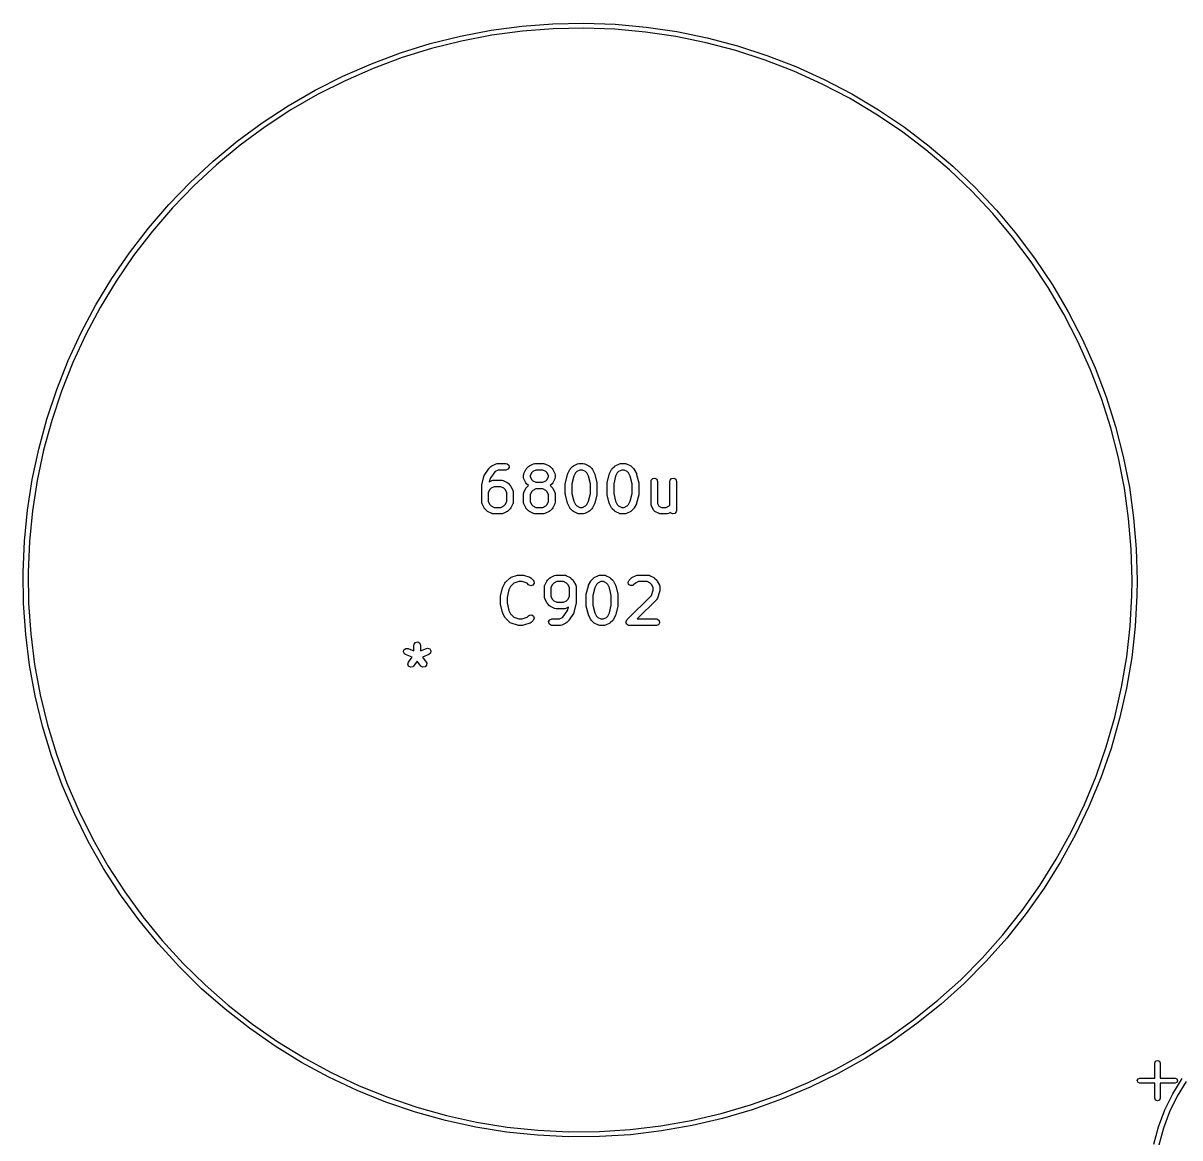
# Model space of a CAD drawing. Extents: x 77.3 to 150, y -138.2 to -51.5.
# Drawn here: x 91.1 to 117.44, y -101.6 to -76.22 of the extents above; entities that cross this region are included whole.
import ezdxf

# ---------------------------------------------------------------- set-up
doc = ezdxf.new("R2010")
doc.units = 0
doc.layers.add('BLACK', color=7, linetype='CONTINUOUS')

msp = doc.modelspace()

# ---------------------------------------------------------------- linework, layer by layer
at = {"layer": 'BLACK', "linetype": 'CONTINUOUS'}
for p, q in [((101.061, -76.5121), (101.756, -76.3794)), ((101.756, -76.3794), (102.459, -76.2857)), ((102.459, -76.2857), (103.165, -76.2313)), ((103.17, -76.3463), (102.471, -76.4001)), ((103.165, -76.2313), (103.873, -76.2165)), ((103.872, -76.3316), (103.17, -76.3463)), ((104.574, -76.3561), (103.872, -76.3316)), ((103.873, -76.2165), (104.581, -76.2412)), ((105.273, -76.4197), (104.574, -76.3561)), ((104.581, -76.2412), (105.286, -76.3054)), ((105.286, -76.3054), (105.987, -76.4089)), ((100.373, -76.6834), (101.061, -76.5121)), ((101.085, -76.6245), (100.404, -76.7943)), ((101.775, -76.4929), (101.085, -76.6245)), ((102.471, -76.4001), (101.775, -76.4929)), ((105.967, -76.5222), (105.273, -76.4197)), ((106.654, -76.6633), (105.967, -76.5222)), ((105.987, -76.4089), (106.681, -76.5513)), ((106.681, -76.5513), (107.366, -76.7323)), ((99.033, -77.1398), (99.6968, -76.8929)), ((99.6968, -76.8929), (100.373, -76.6834)), ((100.404, -76.7943), (99.7339, -77.0018)), ((107.333, -76.8426), (106.654, -76.6633)), ((108.001, -77.0595), (107.333, -76.8426)), ((107.366, -76.7323), (108.039, -76.9511)), ((98.3839, -77.4234), (99.033, -77.1398)), ((99.7339, -77.0018), (99.0761, -77.2465)), ((108.655, -77.3133), (108.001, -77.0595)), ((108.039, -76.9511), (108.7, -77.2073)), ((97.7517, -77.7427), (98.3839, -77.4234)), ((99.0761, -77.2465), (98.4329, -77.5275)), ((109.294, -77.6033), (108.655, -77.3133)), ((108.7, -77.2073), (109.345, -77.4999)), ((98.4329, -77.5275), (97.8064, -77.8439)), ((109.916, -77.9285), (109.294, -77.6033)), ((109.345, -77.4999), (109.972, -77.828)), ((97.1383, -78.0969), (97.7517, -77.7427)), ((97.8064, -77.8439), (97.1986, -78.1949)), ((110.519, -78.2879), (109.916, -77.9285)), ((109.972, -77.828), (110.581, -78.1907)), ((96.5456, -78.4847), (97.1383, -78.0969)), ((97.1986, -78.1949), (96.6112, -78.5792)), ((110.581, -78.1907), (111.168, -78.5868)), ((95.9755, -78.905), (96.5456, -78.4847)), ((111.101, -78.6803), (110.519, -78.2879)), ((96.6112, -78.5792), (96.0463, -78.9957)), ((111.66, -79.1047), (111.101, -78.6803)), ((111.168, -78.5868), (111.732, -79.015)), ((95.4297, -79.3565), (95.9755, -78.905)), ((96.0463, -78.9957), (95.5055, -79.4431)), ((111.732, -79.015), (112.272, -79.4741)), ((112.195, -79.5596), (111.66, -79.1047)), ((94.91, -79.8378), (95.4297, -79.3565)), ((95.5055, -79.4431), (94.9905, -79.92)), ((112.272, -79.4741), (112.784, -79.9626)), ((112.703, -80.0436), (112.195, -79.5596)), ((94.418, -80.3473), (94.91, -79.8378)), ((94.9905, -79.92), (94.5029, -80.4249)), ((113.183, -80.5553), (112.703, -80.0436)), ((112.784, -79.9626), (113.269, -80.4789)), ((93.9552, -80.8835), (94.418, -80.3473)), ((94.5029, -80.4249), (94.0443, -80.9562)), ((113.634, -81.093), (113.183, -80.5553)), ((113.269, -80.4789), (113.725, -81.0215)), ((93.523, -81.4446), (93.9552, -80.8835)), ((94.0443, -80.9562), (93.6161, -81.5123)), ((114.055, -81.655), (113.634, -81.093)), ((113.725, -81.0215), (114.149, -81.5886)), ((93.1228, -82.0291), (93.523, -81.4446)), ((93.6161, -81.5123), (93.2195, -82.0914)), ((114.149, -81.5886), (114.541, -82.1786)), ((114.443, -82.2396), (114.055, -81.655)), ((92.7559, -82.6349), (93.1228, -82.0291)), ((93.2195, -82.0914), (92.8559, -82.6918)), ((114.541, -82.1786), (114.899, -82.7895)), ((114.798, -82.845), (114.443, -82.2396)), ((92.4234, -83.2603), (92.7559, -82.6349)), ((92.8559, -82.6918), (92.5264, -83.3115)), ((115.119, -83.4692), (114.798, -82.845)), ((114.899, -82.7895), (115.223, -83.4195)), ((92.1263, -83.9033), (92.4234, -83.2603)), ((92.5264, -83.3115), (92.232, -83.9486)), ((115.405, -84.1104), (115.119, -83.4692)), ((115.223, -83.4195), (115.511, -84.0666)), ((91.8655, -84.5619), (92.1263, -83.9033)), ((92.232, -83.9486), (91.9736, -84.6012)), ((115.654, -84.7666), (115.405, -84.1104)), ((115.511, -84.0666), (115.763, -84.7287)), ((91.642, -85.234), (91.8655, -84.5619)), ((91.9736, -84.6012), (91.7521, -85.2672)), ((115.866, -85.4356), (115.654, -84.7666)), ((115.763, -84.7287), (115.977, -85.4039)), ((91.4562, -85.9175), (91.642, -85.234)), ((91.7521, -85.2672), (91.5681, -85.9446)), ((116.041, -86.1154), (115.866, -85.4356)), ((115.977, -85.4039), (116.153, -86.0899)), ((91.309, -86.6103), (91.4562, -85.9175)), ((91.5681, -85.9446), (91.4221, -86.6311)), ((116.177, -86.8039), (116.041, -86.1154)), ((116.153, -86.0899), (116.291, -86.7847)), ((101.603, -86.5169), (101.698, -86.374)), ((101.698, -86.374), (101.706, -86.3658)), ((101.706, -86.3658), (101.708, -86.3626)), ((101.708, -86.3626), (101.755, -86.315)), ((101.755, -86.315), (101.774, -86.3021)), ((101.774, -86.3021), (101.775, -86.3009)), ((101.775, -86.3009), (101.87, -86.2533)), ((101.87, -86.2533), (101.895, -86.2459)), ((101.895, -86.2459), (101.899, -86.2469)), ((101.899, -86.2469), (101.903, -86.2454)), ((101.903, -86.2454), (102.094, -86.2454)), ((102.094, -86.2454), (102.12, -86.2499)), ((102.142, -86.3778), (102.094, -86.3954)), ((102.12, -86.2499), (102.159, -86.2829)), ((102.168, -86.3334), (102.142, -86.3778)), ((102.159, -86.2829), (102.168, -86.3334)), ((102.503, -86.4773), (102.551, -86.3821)), ((102.551, -86.3821), (102.564, -86.3641)), ((102.564, -86.3641), (102.565, -86.3626)), ((102.565, -86.3626), (102.612, -86.315)), ((102.612, -86.315), (102.631, -86.3021)), ((102.631, -86.3021), (102.632, -86.3009)), ((102.632, -86.3009), (102.727, -86.2533)), ((102.727, -86.2533), (102.752, -86.2459)), ((102.752, -86.2459), (102.756, -86.2469)), ((102.756, -86.2469), (102.761, -86.2454)), ((102.761, -86.2454), (102.951, -86.2454)), ((102.951, -86.2454), (102.977, -86.2499)), ((102.977, -86.2499), (102.98, -86.2528)), ((102.98, -86.2528), (102.985, -86.2533)), ((102.985, -86.2533), (103.08, -86.3009)), ((103.08, -86.3009), (103.098, -86.3143)), ((103.098, -86.3143), (103.099, -86.315)), ((103.099, -86.315), (103.147, -86.3626)), ((103.147, -86.3626), (103.16, -86.381)), ((103.16, -86.381), (103.161, -86.3821)), ((103.161, -86.3821), (103.209, -86.4773)), ((103.503, -86.4773), (103.551, -86.3821)), ((103.551, -86.3821), (103.564, -86.3641)), ((103.564, -86.3641), (103.565, -86.3626)), ((103.565, -86.3626), (103.612, -86.315)), ((103.612, -86.315), (103.631, -86.3021)), ((103.631, -86.3021), (103.632, -86.3009)), ((103.632, -86.3009), (103.727, -86.2533)), ((103.727, -86.2533), (103.752, -86.2459)), ((103.752, -86.2459), (103.756, -86.2469)), ((103.756, -86.2469), (103.761, -86.2454)), ((103.761, -86.2454), (103.856, -86.2454)), ((103.856, -86.2454), (103.881, -86.2499)), ((103.881, -86.2499), (103.885, -86.2528)), ((103.885, -86.2528), (103.889, -86.2533)), ((103.889, -86.2533), (103.985, -86.3009)), ((103.985, -86.3009), (104.003, -86.3143)), ((104.003, -86.3143), (104.004, -86.315)), ((104.004, -86.315), (104.052, -86.3626)), ((104.052, -86.3626), (104.065, -86.381)), ((104.065, -86.381), (104.066, -86.3821)), ((104.066, -86.3821), (104.113, -86.4773)), ((104.455, -86.4773), (104.503, -86.3821)), ((104.503, -86.3821), (104.516, -86.3641)), ((104.516, -86.3641), (104.517, -86.3626)), ((104.517, -86.3626), (104.565, -86.315)), ((104.565, -86.315), (104.583, -86.3021)), ((104.583, -86.3021), (104.584, -86.3009)), ((104.584, -86.3009), (104.679, -86.2533)), ((104.679, -86.2533), (104.704, -86.2459)), ((104.704, -86.2459), (104.709, -86.2469)), ((104.709, -86.2469), (104.713, -86.2454)), ((104.713, -86.2454), (104.808, -86.2454)), ((104.808, -86.2454), (104.834, -86.2499)), ((104.834, -86.2499), (104.837, -86.2528)), ((104.837, -86.2528), (104.842, -86.2533)), ((104.842, -86.2533), (104.937, -86.3009)), ((104.937, -86.3009), (104.955, -86.3143)), ((104.955, -86.3143), (104.956, -86.315)), ((104.956, -86.315), (105.004, -86.3626)), ((105.004, -86.3626), (105.017, -86.381)), ((105.017, -86.381), (105.018, -86.3821)), ((105.018, -86.3821), (105.066, -86.4773)), ((91.2006, -87.3103), (91.309, -86.6103)), ((91.4221, -86.6311), (91.3148, -87.3247)), ((101.545, -86.7308), (101.593, -86.5403)), ((101.593, -86.5403), (101.603, -86.5173)), ((101.603, -86.5173), (101.603, -86.5169)), ((101.735, -86.5893), (101.716, -86.6634)), ((101.716, -86.6634), (101.775, -86.6343)), ((101.819, -86.4634), (101.735, -86.5893)), ((101.775, -86.6343), (101.8, -86.6268)), ((101.8, -86.6268), (101.804, -86.6279)), ((101.804, -86.6279), (101.808, -86.6263)), ((101.808, -86.6263), (101.999, -86.6263)), ((101.853, -86.4296), (101.819, -86.4634)), ((101.921, -86.3954), (101.853, -86.4296)), ((102.094, -86.3954), (101.921, -86.3954)), ((101.999, -86.6263), (102.024, -86.6309)), ((102.024, -86.6309), (102.028, -86.6337)), ((102.028, -86.6337), (102.032, -86.6343)), ((102.032, -86.6343), (102.127, -86.6819)), ((102.495, -86.5109), (102.5, -86.4852)), ((102.495, -86.5585), (102.495, -86.5109)), ((102.497, -86.5627), (102.495, -86.5585)), ((102.496, -86.567), (102.497, -86.5627)), ((102.503, -86.592), (102.496, -86.567)), ((102.5, -86.4852), (102.503, -86.4818)), ((102.503, -86.4818), (102.503, -86.4773)), ((102.551, -86.6873), (102.503, -86.592)), ((102.679, -86.46), (102.645, -86.5286)), ((102.645, -86.5286), (102.645, -86.5408)), ((102.645, -86.5408), (102.679, -86.6093)), ((102.71, -86.4296), (102.679, -86.46)), ((102.679, -86.6093), (102.71, -86.6397)), ((102.778, -86.3954), (102.71, -86.4296)), ((102.71, -86.6397), (102.778, -86.674)), ((102.933, -86.3954), (102.778, -86.3954)), ((103.002, -86.4296), (102.933, -86.3954)), ((102.933, -86.674), (103.002, -86.6397)), ((103.032, -86.46), (103.002, -86.4296)), ((103.002, -86.6397), (103.032, -86.6093)), ((103.067, -86.5286), (103.032, -86.46)), ((103.032, -86.6093), (103.067, -86.5408)), ((103.067, -86.5408), (103.067, -86.5286)), ((103.209, -86.592), (103.161, -86.6873)), ((103.209, -86.4773), (103.216, -86.5023)), ((103.212, -86.5841), (103.209, -86.5876)), ((103.209, -86.5876), (103.209, -86.592)), ((103.217, -86.5585), (103.212, -86.5841)), ((103.216, -86.5023), (103.215, -86.5066)), ((103.215, -86.5066), (103.217, -86.5109)), ((103.217, -86.5109), (103.217, -86.5585)), ((103.45, -86.6831), (103.497, -86.4927)), ((103.497, -86.4927), (103.503, -86.4808)), ((103.503, -86.4808), (103.503, -86.4773)), ((103.641, -86.537), (103.597, -86.7106)), ((103.679, -86.46), (103.641, -86.537)), ((103.71, -86.4296), (103.679, -86.46)), ((103.778, -86.3954), (103.71, -86.4296)), ((103.838, -86.3954), (103.778, -86.3954)), ((103.907, -86.4296), (103.838, -86.3954)), ((103.937, -86.46), (103.907, -86.4296)), ((103.976, -86.537), (103.937, -86.46)), ((104.019, -86.7106), (103.976, -86.537)), ((104.113, -86.4773), (104.117, -86.4897)), ((104.117, -86.4897), (104.119, -86.4927)), ((104.119, -86.4927), (104.167, -86.6831)), ((104.402, -86.6831), (104.45, -86.4927)), ((104.45, -86.4927), (104.455, -86.4808)), ((104.455, -86.4808), (104.455, -86.4773)), ((104.593, -86.537), (104.55, -86.7106)), ((104.632, -86.46), (104.593, -86.537)), ((104.662, -86.4296), (104.632, -86.46)), ((104.731, -86.3954), (104.662, -86.4296)), ((104.791, -86.3954), (104.731, -86.3954)), ((104.859, -86.4296), (104.791, -86.3954)), ((104.889, -86.46), (104.859, -86.4296)), ((104.928, -86.537), (104.889, -86.46)), ((104.971, -86.7106), (104.928, -86.537)), ((105.066, -86.4773), (105.069, -86.4897)), ((105.069, -86.4897), (105.071, -86.4927)), ((105.071, -86.4927), (105.119, -86.6831)), ((105.4, -86.6537), (105.404, -86.6281)), ((105.4, -87.1775), (105.4, -86.6537)), ((105.404, -86.6281), (105.437, -86.5888)), ((105.437, -86.5888), (105.488, -86.5799)), ((105.488, -86.5799), (105.532, -86.6055)), ((105.532, -86.6055), (105.55, -86.6537)), ((105.55, -86.6537), (105.55, -87.1598)), ((105.828, -86.6537), (105.833, -86.6281)), ((105.828, -87.1941), (105.828, -86.6537)), ((105.833, -86.6281), (105.866, -86.5888)), ((105.866, -86.5888), (105.916, -86.5799)), ((105.916, -86.5799), (105.961, -86.6055)), ((105.961, -86.6055), (105.978, -86.6537)), ((105.978, -86.6537), (105.978, -87.3204)), ((101.543, -86.749), (101.545, -86.7342)), ((101.543, -87.1299), (101.543, -86.749)), ((101.545, -86.7342), (101.545, -86.7308)), ((101.727, -86.841), (101.693, -86.9095)), ((101.693, -86.9095), (101.693, -87.1122)), ((101.757, -86.8106), (101.727, -86.841)), ((101.826, -86.7763), (101.757, -86.8106)), ((101.981, -86.7763), (101.826, -86.7763)), ((102.049, -86.8106), (101.981, -86.7763)), ((102.08, -86.841), (102.049, -86.8106)), ((102.114, -86.9095), (102.08, -86.841)), ((102.114, -87.1122), (102.114, -86.9095)), ((102.127, -86.6819), (102.145, -86.6952)), ((102.145, -86.6952), (102.147, -86.6959)), ((102.147, -86.6959), (102.195, -86.7435)), ((102.195, -86.7435), (102.207, -86.7619)), ((102.207, -86.7619), (102.209, -86.763)), ((102.209, -86.763), (102.256, -86.8583)), ((102.256, -86.8583), (102.264, -86.8832)), ((102.264, -86.8832), (102.263, -86.8876)), ((102.263, -86.8876), (102.264, -86.8918)), ((102.264, -86.8918), (102.264, -87.1299)), ((102.495, -86.9394), (102.5, -86.9138)), ((102.5, -86.9138), (102.503, -86.9103)), ((102.503, -86.9059), (102.551, -86.8106)), ((102.503, -86.9103), (102.503, -86.9059)), ((102.552, -86.6884), (102.551, -86.6873)), ((102.551, -86.8106), (102.564, -86.7926)), ((102.565, -86.7067), (102.552, -86.6884)), ((102.564, -86.7926), (102.565, -86.7912)), ((102.607, -86.749), (102.565, -86.7067)), ((102.565, -86.7912), (102.607, -86.749)), ((102.679, -86.8886), (102.645, -86.9571)), ((102.71, -86.8582), (102.679, -86.8886)), ((102.778, -86.824), (102.71, -86.8582)), ((102.778, -86.674), (102.933, -86.674)), ((102.933, -86.824), (102.778, -86.824)), ((103.002, -86.8582), (102.933, -86.824)), ((103.032, -86.8886), (103.002, -86.8582)), ((103.067, -86.9571), (103.032, -86.8886)), ((103.147, -86.7067), (103.105, -86.749)), ((103.105, -86.749), (103.147, -86.7912)), ((103.148, -86.7053), (103.147, -86.7067)), ((103.147, -86.7912), (103.16, -86.8095)), ((103.161, -86.6873), (103.148, -86.7053)), ((103.16, -86.8095), (103.161, -86.8106)), ((103.161, -86.8106), (103.209, -86.9059)), ((103.209, -86.9059), (103.216, -86.9309)), ((103.447, -86.7013), (103.45, -86.6866)), ((103.447, -86.9394), (103.447, -86.7013)), ((103.45, -86.6866), (103.45, -86.6831)), ((103.597, -86.7106), (103.597, -86.9302)), ((104.019, -86.9302), (104.019, -86.7106)), ((104.167, -86.6831), (104.168, -86.6981)), ((104.168, -86.6981), (104.169, -86.7013)), ((104.169, -86.7013), (104.169, -86.9394)), ((104.4, -86.7013), (104.402, -86.6866)), ((104.4, -86.9394), (104.4, -86.7013)), ((104.402, -86.6866), (104.402, -86.6831)), ((104.55, -86.7106), (104.55, -86.9302)), ((104.971, -86.9302), (104.971, -86.7106)), ((105.119, -86.6831), (105.12, -86.6981)), ((105.12, -86.6981), (105.121, -86.7013)), ((105.121, -86.7013), (105.121, -86.9394)), ((116.275, -87.499), (116.177, -86.8039)), ((116.291, -86.7847), (116.389, -87.4861)), ((101.544, -87.1341), (101.543, -87.1299)), ((101.543, -87.1385), (101.544, -87.1341)), ((101.551, -87.1634), (101.543, -87.1385)), ((101.598, -87.2587), (101.551, -87.1634)), ((101.693, -87.1122), (101.727, -87.1807)), ((101.727, -87.1807), (101.757, -87.2111)), ((102.049, -87.2111), (102.08, -87.1807)), ((102.08, -87.1807), (102.114, -87.1122)), ((102.256, -87.1634), (102.209, -87.2587)), ((102.257, -87.159), (102.256, -87.1634)), ((102.26, -87.1556), (102.257, -87.159)), ((102.264, -87.1299), (102.26, -87.1556)), ((102.495, -87.1299), (102.495, -86.9394)), ((102.497, -87.1341), (102.495, -87.1299)), ((102.496, -87.1385), (102.497, -87.1341)), ((102.503, -87.1634), (102.496, -87.1385)), ((102.551, -87.2587), (102.503, -87.1634)), ((102.645, -86.9571), (102.645, -87.1122)), ((102.645, -87.1122), (102.679, -87.1807)), ((102.679, -87.1807), (102.71, -87.2111)), ((103.002, -87.2111), (103.032, -87.1807)), ((103.032, -87.1807), (103.067, -87.1122)), ((103.067, -87.1122), (103.067, -86.9571)), ((103.209, -87.1634), (103.161, -87.2587)), ((103.212, -87.1556), (103.209, -87.159)), ((103.209, -87.159), (103.209, -87.1634)), ((103.217, -87.1299), (103.212, -87.1556)), ((103.216, -86.9309), (103.215, -86.9352)), ((103.215, -86.9352), (103.217, -86.9394)), ((103.217, -86.9394), (103.217, -87.1299)), ((103.449, -86.9427), (103.447, -86.9394)), ((103.45, -86.9576), (103.449, -86.9427)), ((103.497, -87.1481), (103.45, -86.9576)), ((103.499, -87.151), (103.497, -87.1481)), ((103.503, -87.1634), (103.499, -87.151)), ((103.551, -87.2587), (103.503, -87.1634)), ((103.597, -86.9302), (103.641, -87.1037)), ((103.641, -87.1037), (103.679, -87.1807)), ((103.679, -87.1807), (103.71, -87.2111)), ((103.907, -87.2111), (103.937, -87.1807)), ((103.937, -87.1807), (103.976, -87.1037)), ((103.976, -87.1037), (104.019, -86.9302)), ((104.113, -87.1634), (104.066, -87.2587)), ((104.114, -87.1599), (104.113, -87.1634)), ((104.119, -87.1481), (104.114, -87.1599)), ((104.167, -86.9576), (104.119, -87.1481)), ((104.169, -86.9394), (104.166, -86.9542)), ((104.166, -86.9542), (104.167, -86.9576)), ((104.401, -86.9427), (104.4, -86.9394)), ((104.402, -86.9576), (104.401, -86.9427)), ((104.45, -87.1481), (104.402, -86.9576)), ((104.452, -87.151), (104.45, -87.1481)), ((104.455, -87.1634), (104.452, -87.151)), ((104.503, -87.2587), (104.455, -87.1634)), ((104.55, -86.9302), (104.593, -87.1037)), ((104.593, -87.1037), (104.632, -87.1807)), ((104.632, -87.1807), (104.662, -87.2111)), ((104.859, -87.2111), (104.889, -87.1807)), ((104.889, -87.1807), (104.928, -87.1037)), ((104.928, -87.1037), (104.971, -86.9302)), ((105.066, -87.1634), (105.018, -87.2587)), ((105.071, -87.1481), (105.066, -87.1599)), ((105.066, -87.1599), (105.066, -87.1634)), ((105.119, -86.9576), (105.071, -87.1481)), ((105.121, -86.9394), (105.119, -86.9542)), ((105.119, -86.9542), (105.119, -86.9576)), ((105.401, -87.1817), (105.4, -87.1775)), ((105.4, -87.1861), (105.401, -87.1817)), ((105.55, -87.1598), (105.578, -87.2169)), ((91.1315, -88.0152), (91.2006, -87.3103)), ((91.3148, -87.3247), (91.2463, -88.0232)), ((101.599, -87.2598), (101.598, -87.2587)), ((101.612, -87.2782), (101.599, -87.2598)), ((101.66, -87.3258), (101.612, -87.2782)), ((101.661, -87.3265), (101.66, -87.3258)), ((101.679, -87.3398), (101.661, -87.3265)), ((101.775, -87.3875), (101.679, -87.3398)), ((101.757, -87.2111), (101.826, -87.2454)), ((101.779, -87.388), (101.775, -87.3875)), ((101.783, -87.3909), (101.779, -87.388)), ((101.808, -87.3954), (101.783, -87.3909)), ((101.999, -87.3954), (101.808, -87.3954)), ((101.826, -87.2454), (101.981, -87.2454)), ((101.981, -87.2454), (102.049, -87.2111)), ((102.003, -87.3938), (101.999, -87.3954)), ((102.007, -87.3949), (102.003, -87.3938)), ((102.032, -87.3875), (102.007, -87.3949)), ((102.127, -87.3398), (102.032, -87.3875)), ((102.129, -87.3387), (102.127, -87.3398)), ((102.147, -87.3258), (102.129, -87.3387)), ((102.195, -87.2782), (102.147, -87.3258)), ((102.209, -87.2587), (102.195, -87.2767)), ((102.195, -87.2767), (102.195, -87.2782)), ((102.552, -87.2598), (102.551, -87.2587)), ((102.565, -87.2782), (102.552, -87.2598)), ((102.612, -87.3258), (102.565, -87.2782)), ((102.614, -87.3265), (102.612, -87.3258)), ((102.632, -87.3398), (102.614, -87.3265)), ((102.727, -87.3875), (102.632, -87.3398)), ((102.71, -87.2111), (102.778, -87.2454)), ((102.732, -87.388), (102.727, -87.3875)), ((102.735, -87.3909), (102.732, -87.388)), ((102.761, -87.3954), (102.735, -87.3909)), ((102.951, -87.3954), (102.761, -87.3954)), ((102.778, -87.2454), (102.933, -87.2454)), ((102.933, -87.2454), (103.002, -87.2111)), ((102.955, -87.3938), (102.951, -87.3954)), ((102.96, -87.3949), (102.955, -87.3938)), ((102.985, -87.3875), (102.96, -87.3949)), ((103.08, -87.3398), (102.985, -87.3875)), ((103.081, -87.3387), (103.08, -87.3398)), ((103.099, -87.3258), (103.081, -87.3387)), ((103.147, -87.2782), (103.099, -87.3258)), ((103.148, -87.2767), (103.147, -87.2782)), ((103.161, -87.2587), (103.148, -87.2767)), ((103.552, -87.2598), (103.551, -87.2587)), ((103.565, -87.2782), (103.552, -87.2598)), ((103.612, -87.3258), (103.565, -87.2782)), ((103.614, -87.3265), (103.612, -87.3258)), ((103.632, -87.3398), (103.614, -87.3265)), ((103.727, -87.3875), (103.632, -87.3398)), ((103.71, -87.2111), (103.778, -87.2454)), ((103.732, -87.388), (103.727, -87.3875)), ((103.735, -87.3909), (103.732, -87.388)), ((103.761, -87.3954), (103.735, -87.3909)), ((103.856, -87.3954), (103.761, -87.3954)), ((103.778, -87.2454), (103.838, -87.2454)), ((103.838, -87.2454), (103.907, -87.2111)), ((103.86, -87.3938), (103.856, -87.3954)), ((103.864, -87.3949), (103.86, -87.3938)), ((103.889, -87.3875), (103.864, -87.3949)), ((103.985, -87.3398), (103.889, -87.3875)), ((103.986, -87.3387), (103.985, -87.3398)), ((104.004, -87.3258), (103.986, -87.3387)), ((104.052, -87.2782), (104.004, -87.3258)), ((104.066, -87.2587), (104.052, -87.2767)), ((104.052, -87.2767), (104.052, -87.2782)), ((104.504, -87.2598), (104.503, -87.2587)), ((104.517, -87.2782), (104.504, -87.2598)), ((104.565, -87.3258), (104.517, -87.2782)), ((104.566, -87.3265), (104.565, -87.3258)), ((104.584, -87.3398), (104.566, -87.3265)), ((104.679, -87.3875), (104.584, -87.3398)), ((104.662, -87.2111), (104.731, -87.2454)), ((104.684, -87.388), (104.679, -87.3875)), ((104.687, -87.3909), (104.684, -87.388)), ((104.713, -87.3954), (104.687, -87.3909)), ((104.808, -87.3954), (104.713, -87.3954)), ((104.731, -87.2454), (104.791, -87.2454)), ((104.791, -87.2454), (104.859, -87.2111)), ((104.812, -87.3938), (104.808, -87.3954)), ((104.817, -87.3949), (104.812, -87.3938)), ((104.842, -87.3875), (104.817, -87.3949)), ((104.937, -87.3398), (104.842, -87.3875)), ((104.938, -87.3387), (104.937, -87.3398)), ((104.956, -87.3258), (104.938, -87.3387)), ((105.004, -87.2782), (104.956, -87.3258)), ((105.005, -87.2767), (105.004, -87.2782)), ((105.018, -87.2587), (105.005, -87.2767)), ((105.408, -87.2111), (105.4, -87.1861)), ((105.455, -87.3063), (105.408, -87.2111)), ((105.464, -87.314), (105.455, -87.3063)), ((105.468, -87.3243), (105.464, -87.314)), ((105.489, -87.3398), (105.468, -87.3243)), ((105.584, -87.3875), (105.489, -87.3398)), ((105.578, -87.2169), (105.635, -87.2454)), ((105.589, -87.388), (105.584, -87.3875)), ((105.592, -87.3909), (105.589, -87.388)), ((105.618, -87.3954), (105.592, -87.3909)), ((105.761, -87.3954), (105.618, -87.3954)), ((105.635, -87.2454), (105.743, -87.2454)), ((105.743, -87.2454), (105.811, -87.2111)), ((105.765, -87.3938), (105.761, -87.3954)), ((105.769, -87.3949), (105.765, -87.3938)), ((105.794, -87.3875), (105.769, -87.3949)), ((105.844, -87.3626), (105.794, -87.3875)), ((105.811, -87.2111), (105.828, -87.1941)), ((105.846, -87.3686), (105.844, -87.3626)), ((105.89, -87.3942), (105.846, -87.3686)), ((105.941, -87.3853), (105.89, -87.3942)), ((105.974, -87.346), (105.941, -87.3853)), ((105.978, -87.3204), (105.974, -87.346)), ((116.334, -88.1984), (116.275, -87.499)), ((116.389, -87.4861), (116.448, -88.192)), ((91.1018, -88.7229), (91.1315, -88.0152)), ((91.2463, -88.0232), (91.2169, -88.7245)), ((116.353, -88.9), (116.334, -88.1984)), ((116.448, -88.192), (116.468, -88.9)), ((91.1019, -88.7245), (91.1018, -88.7229)), ((91.1117, -89.4311), (91.1019, -88.7245)), ((91.2169, -88.7245), (91.2267, -89.4263)), ((102.027, -89.0649), (102.074, -88.9697)), ((102.074, -88.9697), (102.088, -88.9517)), ((102.088, -88.9517), (102.089, -88.9502)), ((102.089, -88.9502), (102.184, -88.855)), ((102.184, -88.855), (102.205, -88.84)), ((102.277, -88.9736), (102.203, -89.0477)), ((102.205, -88.84), (102.21, -88.8396)), ((102.21, -88.8396), (102.213, -88.8368)), ((102.213, -88.8368), (102.356, -88.7892)), ((102.392, -88.9354), (102.277, -88.9736)), ((102.356, -88.7892), (102.378, -88.7859)), ((102.378, -88.7859), (102.38, -88.7854)), ((102.38, -88.7854), (102.475, -88.7854)), ((102.463, -88.9354), (102.392, -88.9354)), ((102.577, -88.9736), (102.463, -88.9354)), ((102.475, -88.7854), (102.497, -88.7893)), ((102.497, -88.7893), (102.499, -88.7892)), ((102.499, -88.7892), (102.641, -88.8368)), ((102.612, -89.0087), (102.577, -88.9736)), ((102.659, -89.0303), (102.612, -89.0087)), ((102.641, -88.8368), (102.664, -88.8493)), ((102.708, -89.0171), (102.659, -89.0303)), ((102.664, -88.8493), (102.667, -88.8531)), ((102.667, -88.8531), (102.671, -88.855)), ((102.671, -88.855), (102.718, -88.9026)), ((102.738, -88.975), (102.708, -89.0171)), ((102.718, -88.9026), (102.733, -88.9239)), ((102.733, -88.9239), (102.738, -88.975)), ((102.971, -89.0509), (102.976, -89.0252)), ((102.976, -89.0252), (102.979, -89.0218)), ((102.979, -89.0173), (103.027, -88.9221)), ((102.979, -89.0218), (102.979, -89.0173)), ((103.027, -88.9221), (103.04, -88.9041)), ((103.04, -88.9041), (103.041, -88.9026)), ((103.041, -88.9026), (103.089, -88.855)), ((103.089, -88.855), (103.107, -88.8421)), ((103.107, -88.8421), (103.108, -88.8409)), ((103.108, -88.8409), (103.203, -88.7933)), ((103.156, -89), (103.121, -89.0686)), ((103.186, -88.9696), (103.156, -89)), ((103.254, -88.9354), (103.186, -88.9696)), ((103.203, -88.7933), (103.228, -88.7859)), ((103.228, -88.7859), (103.233, -88.7869)), ((103.233, -88.7869), (103.237, -88.7854)), ((103.237, -88.7854), (103.427, -88.7854)), ((103.41, -88.9354), (103.254, -88.9354)), ((103.478, -88.9696), (103.41, -88.9354)), ((103.427, -88.7854), (103.453, -88.7899)), ((103.453, -88.7899), (103.456, -88.7928)), ((103.456, -88.7928), (103.461, -88.7933)), ((103.461, -88.7933), (103.556, -88.8409)), ((103.508, -89), (103.478, -88.9696)), ((103.543, -89.0686), (103.508, -89)), ((103.556, -88.8409), (103.574, -88.8543)), ((103.574, -88.8543), (103.576, -88.855)), ((103.576, -88.855), (103.623, -88.9026)), ((103.623, -88.9026), (103.636, -88.921)), ((103.636, -88.921), (103.637, -88.9221)), ((103.637, -88.9221), (103.685, -89.0173)), ((103.685, -89.0173), (103.692, -89.0423)), ((103.974, -89.0327), (103.979, -89.0208)), ((103.979, -89.0173), (104.027, -88.9221)), ((103.979, -89.0208), (103.979, -89.0173)), ((104.027, -88.9221), (104.04, -88.9041)), ((104.04, -88.9041), (104.041, -88.9026)), ((104.041, -88.9026), (104.089, -88.855)), ((104.089, -88.855), (104.107, -88.8421)), ((104.107, -88.8421), (104.108, -88.8409)), ((104.108, -88.8409), (104.203, -88.7933)), ((104.156, -89), (104.117, -89.077)), ((104.186, -88.9696), (104.156, -89)), ((104.254, -88.9354), (104.186, -88.9696)), ((104.203, -88.7933), (104.228, -88.7859)), ((104.228, -88.7859), (104.233, -88.7869)), ((104.233, -88.7869), (104.237, -88.7854)), ((104.237, -88.7854), (104.332, -88.7854)), ((104.314, -88.9354), (104.254, -88.9354)), ((104.383, -88.9696), (104.314, -88.9354)), ((104.332, -88.7854), (104.358, -88.7899)), ((104.358, -88.7899), (104.361, -88.7928)), ((104.361, -88.7928), (104.366, -88.7933)), ((104.366, -88.7933), (104.461, -88.8409)), ((104.413, -89), (104.383, -88.9696)), ((104.452, -89.077), (104.413, -89)), ((104.461, -88.8409), (104.479, -88.8543)), ((104.479, -88.8543), (104.48, -88.855)), ((104.48, -88.855), (104.528, -88.9026)), ((104.528, -88.9026), (104.541, -88.921)), ((104.541, -88.921), (104.542, -88.9221)), ((104.542, -88.9221), (104.59, -89.0173)), ((104.59, -89.0173), (104.593, -89.0297)), ((104.876, -88.9491), (104.898, -88.9026)), ((104.89, -88.9986), (104.876, -88.9491)), ((104.932, -89.0281), (104.89, -88.9986)), ((104.898, -88.9026), (104.946, -88.855)), ((104.983, -89.0236), (104.932, -89.0281)), ((104.946, -88.855), (104.964, -88.8421)), ((104.964, -88.8421), (104.965, -88.8409)), ((104.965, -88.8409), (105.06, -88.7933)), ((105.004, -89.0087), (104.983, -89.0236)), ((105.043, -88.9696), (105.004, -89.0087)), ((105.112, -88.9354), (105.043, -88.9696)), ((105.06, -88.7933), (105.085, -88.7859)), ((105.085, -88.7859), (105.09, -88.7869)), ((105.09, -88.7869), (105.094, -88.7854)), ((105.094, -88.7854), (105.332, -88.7854)), ((105.314, -88.9354), (105.112, -88.9354)), ((105.383, -88.9696), (105.314, -88.9354)), ((105.332, -88.7854), (105.358, -88.7899)), ((105.358, -88.7899), (105.361, -88.7928)), ((105.361, -88.7928), (105.366, -88.7933)), ((105.366, -88.7933), (105.461, -88.8409)), ((105.413, -89), (105.383, -88.9696)), ((105.447, -89.0686), (105.413, -89)), ((105.461, -88.8409), (105.479, -88.8543)), ((105.479, -88.8543), (105.48, -88.855)), ((105.48, -88.855), (105.528, -88.9026)), ((105.528, -88.9026), (105.541, -88.921)), ((105.541, -88.921), (105.542, -88.9221)), ((105.542, -88.9221), (105.59, -89.0173)), ((105.59, -89.0173), (105.597, -89.0423)), ((116.348, -89.2509), (116.353, -88.9)), ((116.468, -88.9), (116.463, -89.2542)), ((101.971, -89.289), (101.974, -89.2742)), ((101.971, -89.4318), (101.971, -89.289)), ((101.974, -89.2708), (102.021, -89.0803)), ((101.974, -89.2742), (101.974, -89.2708)), ((102.021, -89.0803), (102.026, -89.0685)), ((102.026, -89.0685), (102.027, -89.0649)), ((102.165, -89.1247), (102.121, -89.2982)), ((102.203, -89.0477), (102.165, -89.1247)), ((102.971, -89.289), (102.971, -89.0509)), ((102.973, -89.2932), (102.971, -89.289)), ((103.121, -89.0686), (103.121, -89.2712)), ((103.121, -89.2712), (103.156, -89.3398)), ((103.508, -89.3398), (103.543, -89.2712)), ((103.543, -89.2712), (103.543, -89.0686)), ((103.692, -89.0423), (103.691, -89.0466)), ((103.691, -89.0466), (103.693, -89.0509)), ((103.693, -89.0509), (103.693, -89.4318)), ((103.924, -89.2413), (103.926, -89.2266)), ((103.924, -89.4794), (103.924, -89.2413)), ((103.926, -89.2231), (103.974, -89.0327)), ((103.926, -89.2266), (103.926, -89.2231)), ((104.117, -89.077), (104.074, -89.2506)), ((104.074, -89.2506), (104.074, -89.4702)), ((104.495, -89.2506), (104.452, -89.077)), ((104.495, -89.4702), (104.495, -89.2506)), ((104.593, -89.0297), (104.595, -89.0327)), ((104.595, -89.0327), (104.643, -89.2231)), ((104.643, -89.2231), (104.644, -89.2381)), ((104.644, -89.2381), (104.645, -89.2413)), ((104.645, -89.2413), (104.645, -89.4794)), ((104.85, -89.8073), (105.409, -89.2484)), ((105.409, -89.2484), (105.447, -89.1339)), ((105.447, -89.1339), (105.447, -89.0686)), ((105.594, -89.1698), (105.546, -89.3127)), ((105.597, -89.1461), (105.594, -89.1682)), ((105.594, -89.1682), (105.594, -89.1698)), ((105.597, -89.0423), (105.596, -89.0466)), ((105.596, -89.0466), (105.597, -89.0509)), ((105.597, -89.0509), (105.597, -89.1461)), ((116.309, -89.9517), (116.348, -89.2509)), ((116.463, -89.2542), (116.424, -89.9614)), ((91.1611, -90.1377), (91.1117, -89.4311)), ((91.2267, -89.4263), (91.2756, -90.1265)), ((101.972, -89.4351), (101.971, -89.4318)), ((101.974, -89.45), (101.972, -89.4351)), ((102.021, -89.6405), (101.974, -89.45)), ((102.121, -89.2982), (102.121, -89.4226)), ((102.121, -89.4226), (102.165, -89.5961)), ((102.972, -89.2975), (102.973, -89.2932)), ((102.979, -89.3225), (102.972, -89.2975)), ((103.027, -89.4177), (102.979, -89.3225)), ((103.028, -89.4189), (103.027, -89.4177)), ((103.041, -89.4372), (103.028, -89.4189)), ((103.089, -89.4848), (103.041, -89.4372)), ((103.09, -89.4855), (103.089, -89.4848)), ((103.108, -89.4989), (103.09, -89.4855)), ((103.203, -89.5465), (103.108, -89.4989)), ((103.156, -89.3398), (103.186, -89.3702)), ((103.186, -89.3702), (103.254, -89.4044)), ((103.208, -89.547), (103.203, -89.5465)), ((103.211, -89.5499), (103.208, -89.547)), ((103.237, -89.5544), (103.211, -89.5499)), ((103.427, -89.5544), (103.237, -89.5544)), ((103.254, -89.4044), (103.41, -89.4044)), ((103.41, -89.4044), (103.478, -89.3702)), ((103.431, -89.5529), (103.427, -89.5544)), ((103.436, -89.5539), (103.431, -89.5529)), ((103.461, -89.5465), (103.436, -89.5539)), ((103.519, -89.5174), (103.461, -89.5465)), ((103.478, -89.3702), (103.508, -89.3398)), ((103.501, -89.5915), (103.519, -89.5174)), ((103.69, -89.45), (103.643, -89.6405)), ((103.693, -89.4318), (103.69, -89.4466)), ((103.69, -89.4466), (103.69, -89.45)), ((103.925, -89.4827), (103.924, -89.4794)), ((103.926, -89.4976), (103.925, -89.4827)), ((103.974, -89.6881), (103.926, -89.4976)), ((104.074, -89.4702), (104.117, -89.6437)), ((104.452, -89.6437), (104.495, -89.4702)), ((104.643, -89.4976), (104.595, -89.6881)), ((104.645, -89.4794), (104.643, -89.4942)), ((104.643, -89.4942), (104.643, -89.4976)), ((105.528, -89.342), (105.085, -89.7854)), ((105.53, -89.3379), (105.528, -89.342)), ((105.534, -89.3356), (105.53, -89.3379)), ((105.546, -89.3127), (105.534, -89.3356)), ((102.023, -89.6434), (102.021, -89.6405)), ((102.027, -89.6558), (102.023, -89.6434)), ((102.074, -89.7511), (102.027, -89.6558)), ((102.076, -89.7522), (102.074, -89.7511)), ((102.089, -89.7706), (102.076, -89.7522)), ((102.184, -89.8658), (102.089, -89.7706)), ((102.165, -89.5961), (102.203, -89.6731)), ((102.203, -89.6731), (102.277, -89.7472)), ((102.277, -89.7472), (102.392, -89.7854)), ((102.392, -89.7854), (102.463, -89.7854)), ((102.463, -89.7854), (102.577, -89.7472)), ((102.577, -89.7472), (102.612, -89.7121)), ((102.612, -89.7121), (102.634, -89.6972)), ((102.634, -89.6972), (102.685, -89.6927)), ((102.718, -89.8182), (102.671, -89.8658)), ((102.685, -89.6927), (102.727, -89.7221)), ((102.74, -89.7717), (102.718, -89.8182)), ((102.727, -89.7221), (102.74, -89.7717)), ((103.068, -89.8474), (103.093, -89.8029)), ((103.093, -89.8029), (103.142, -89.7854)), ((103.142, -89.7854), (103.314, -89.7854)), ((103.314, -89.7854), (103.383, -89.7511)), ((103.383, -89.7511), (103.417, -89.7174)), ((103.417, -89.7174), (103.501, -89.5915)), ((103.528, -89.8182), (103.48, -89.8658)), ((103.529, -89.815), (103.528, -89.8182)), ((103.537, -89.8067), (103.529, -89.815)), ((103.633, -89.6639), (103.537, -89.8067)), ((103.643, -89.6405), (103.633, -89.6635)), ((103.633, -89.6635), (103.633, -89.6639)), ((103.976, -89.691), (103.974, -89.6881)), ((103.979, -89.7034), (103.976, -89.691)), ((104.027, -89.7987), (103.979, -89.7034)), ((104.028, -89.7998), (104.027, -89.7987)), ((104.041, -89.8182), (104.028, -89.7998)), ((104.089, -89.8658), (104.041, -89.8182)), ((104.117, -89.6437), (104.156, -89.7207)), ((104.156, -89.7207), (104.186, -89.7511)), ((104.186, -89.7511), (104.254, -89.7854)), ((104.254, -89.7854), (104.314, -89.7854)), ((104.314, -89.7854), (104.383, -89.7511)), ((104.383, -89.7511), (104.413, -89.7207)), ((104.413, -89.7207), (104.452, -89.6437)), ((104.528, -89.8182), (104.48, -89.8658)), ((104.529, -89.8167), (104.528, -89.8182)), ((104.542, -89.7987), (104.529, -89.8167)), ((104.59, -89.7034), (104.542, -89.7987)), ((104.595, -89.6881), (104.59, -89.6999)), ((104.59, -89.6999), (104.59, -89.7034)), ((104.841, -89.8278), (104.85, -89.8073)), ((105.085, -89.7854), (105.522, -89.7854)), ((105.522, -89.7854), (105.548, -89.7899)), ((105.548, -89.7899), (105.587, -89.8229)), ((102.188, -89.8677), (102.184, -89.8658)), ((102.19, -89.8715), (102.188, -89.8677)), ((102.213, -89.8839), (102.19, -89.8715)), ((102.356, -89.9315), (102.213, -89.8839)), ((102.358, -89.9315), (102.356, -89.9315)), ((102.38, -89.9354), (102.358, -89.9315)), ((102.475, -89.9354), (102.38, -89.9354)), ((102.476, -89.9348), (102.475, -89.9354)), ((102.499, -89.9315), (102.476, -89.9348)), ((102.641, -89.8839), (102.499, -89.9315)), ((102.645, -89.8811), (102.641, -89.8839)), ((102.649, -89.8807), (102.645, -89.8811)), ((102.671, -89.8658), (102.649, -89.8807)), ((103.077, -89.8979), (103.068, -89.8474)), ((103.116, -89.9309), (103.077, -89.8979)), ((103.142, -89.9354), (103.116, -89.9309)), ((103.332, -89.9354), (103.142, -89.9354)), ((103.336, -89.9338), (103.332, -89.9354)), ((103.341, -89.9349), (103.336, -89.9338)), ((103.366, -89.9275), (103.341, -89.9349)), ((103.461, -89.8798), (103.366, -89.9275)), ((103.462, -89.8787), (103.461, -89.8798)), ((103.48, -89.8658), (103.462, -89.8787)), ((104.09, -89.8665), (104.089, -89.8658)), ((104.108, -89.8798), (104.09, -89.8665)), ((104.203, -89.9275), (104.108, -89.8798)), ((104.208, -89.928), (104.203, -89.9275)), ((104.211, -89.9309), (104.208, -89.928)), ((104.237, -89.9354), (104.211, -89.9309)), ((104.332, -89.9354), (104.237, -89.9354)), ((104.336, -89.9338), (104.332, -89.9354)), ((104.341, -89.9349), (104.336, -89.9338)), ((104.366, -89.9275), (104.341, -89.9349)), ((104.461, -89.8798), (104.366, -89.9275)), ((104.462, -89.8787), (104.461, -89.8798)), ((104.48, -89.8658), (104.462, -89.8787)), ((104.829, -89.8538), (104.83, -89.8507)), ((104.835, -89.8756), (104.829, -89.8538)), ((104.83, -89.8474), (104.841, -89.8278)), ((104.83, -89.8507), (104.83, -89.8474)), ((104.838, -89.8979), (104.835, -89.8756)), ((104.841, -89.9001), (104.838, -89.8979)), ((104.842, -89.9034), (104.841, -89.9001)), ((104.861, -89.9163), (104.842, -89.9034)), ((104.878, -89.9309), (104.861, -89.9163)), ((104.882, -89.9317), (104.878, -89.9309)), ((104.884, -89.9328), (104.882, -89.9317)), ((104.887, -89.9325), (104.884, -89.9328)), ((104.903, -89.9354), (104.887, -89.9325)), ((105.522, -89.9354), (104.903, -89.9354)), ((105.571, -89.9178), (105.522, -89.9354)), ((105.596, -89.8734), (105.571, -89.9178)), ((105.587, -89.8229), (105.596, -89.8734)), ((116.231, -90.6492), (116.309, -89.9517)), ((116.424, -89.9614), (116.345, -90.6652)), ((91.2499, -90.8404), (91.1611, -90.1377)), ((91.2756, -90.1265), (91.3636, -90.8228)), ((100.006, -90.3587), (100.038, -90.3194)), ((100.038, -90.3194), (100.089, -90.3105)), ((100.089, -90.3105), (100.133, -90.3362)), ((100.133, -90.3362), (100.151, -90.3844)), ((99.7637, -90.5379), (99.7742, -90.4877)), ((99.7879, -90.5831), (99.7637, -90.5379)), ((99.7742, -90.4877), (99.8145, -90.456)), ((99.81, -90.5969), (99.7879, -90.5831)), ((99.9573, -90.6558), (99.81, -90.5969)), ((99.8145, -90.456), (99.8658, -90.4576)), ((99.8658, -90.4576), (100.001, -90.5117)), ((100.001, -90.3844), (100.006, -90.3587)), ((100.001, -90.5117), (100.001, -90.3844)), ((100.151, -90.3844), (100.151, -90.5117)), ((100.151, -90.5117), (100.286, -90.4576)), ((100.342, -90.5969), (100.195, -90.6558)), ((100.286, -90.4576), (100.312, -90.4523)), ((100.312, -90.4523), (100.36, -90.4683)), ((100.38, -90.5627), (100.342, -90.5969)), ((100.36, -90.4683), (100.388, -90.5119)), ((100.388, -90.5119), (100.38, -90.5627)), ((91.3778, -91.5371), (91.2499, -90.8404)), ((91.3636, -90.8228), (91.4903, -91.5132)), ((99.8583, -90.817), (99.8731, -90.768)), ((99.8784, -90.8642), (99.8583, -90.817)), ((99.8731, -90.768), (99.9573, -90.6558)), ((99.9242, -90.8874), (99.8784, -90.8642)), ((99.9931, -90.858), (99.9741, -90.8758)), ((100.076, -90.7475), (99.9931, -90.858)), ((100.159, -90.858), (100.076, -90.7475)), ((100.202, -90.886), (100.159, -90.858)), ((100.195, -90.6558), (100.279, -90.768)), ((100.288, -90.8424), (100.253, -90.8799)), ((100.279, -90.768), (100.291, -90.7912)), ((100.291, -90.7912), (100.288, -90.8424)), ((116.114, -91.3413), (116.231, -90.6492)), ((116.345, -90.6652), (116.227, -91.3636)), ((99.9741, -90.8758), (99.9242, -90.8874)), ((100.253, -90.8799), (100.202, -90.886)), ((115.958, -92.0257), (116.114, -91.3413)), ((116.227, -91.3636), (116.07, -92.0543)), ((91.5443, -92.2256), (91.3778, -91.5371)), ((91.4903, -91.5132), (91.6554, -92.1954)), ((115.765, -92.7004), (115.958, -92.0257)), ((116.07, -92.0543), (115.874, -92.7352)), ((91.749, -92.9036), (91.5443, -92.2256)), ((91.6554, -92.1954), (91.8582, -92.8673)), ((115.534, -93.3632), (115.765, -92.7004)), ((91.9913, -93.5692), (91.749, -92.9036)), ((91.8582, -92.8673), (92.0983, -93.5269)), ((115.874, -92.7352), (115.642, -93.4041)), ((115.267, -94.0122), (115.534, -93.3632)), ((115.642, -93.4041), (115.372, -94.059)), ((92.2703, -94.2202), (91.9913, -93.5692)), ((92.0983, -93.5269), (92.3748, -94.172)), ((114.963, -94.6451), (115.267, -94.0122)), ((92.5853, -94.8547), (92.2703, -94.2202)), ((92.3748, -94.172), (92.6869, -94.8007)), ((115.372, -94.059), (115.066, -94.6977)), ((92.6869, -94.8007), (93.0335, -95.4109)), ((114.625, -95.2602), (114.963, -94.6451)), ((115.066, -94.6977), (114.724, -95.3184)), ((92.9351, -95.4706), (92.5853, -94.8547)), ((114.253, -95.8554), (114.625, -95.2602)), ((114.724, -95.3184), (114.349, -95.9191)), ((93.3188, -96.0659), (92.9351, -95.4706)), ((93.0335, -95.4109), (93.4138, -96.0009)), ((113.849, -96.429), (114.253, -95.8554)), ((93.7352, -96.639), (93.3188, -96.0659)), ((93.4138, -96.0009), (93.8263, -96.5688)), ((114.349, -95.9191), (113.941, -96.4979)), ((94.1828, -97.1879), (93.7352, -96.639)), ((93.8263, -96.5688), (94.2699, -97.1127)), ((113.413, -96.979), (113.849, -96.429)), ((113.941, -96.4979), (113.501, -97.053)), ((94.6604, -97.7109), (94.1828, -97.1879)), ((94.2699, -97.1127), (94.7432, -97.631)), ((112.947, -97.5039), (113.413, -96.979)), ((113.501, -97.053), (113.03, -97.5827)), ((95.1665, -98.2065), (94.6604, -97.7109)), ((94.7432, -97.631), (95.2447, -98.1221)), ((112.452, -98.0019), (112.947, -97.5039)), ((113.03, -97.5827), (112.531, -98.0853)), ((95.6994, -98.673), (95.1665, -98.2065)), ((95.2447, -98.1221), (95.7728, -98.5844)), ((111.93, -98.4716), (112.452, -98.0019)), ((112.531, -98.0853), (112.005, -98.5592)), ((111.383, -98.9114), (111.93, -98.4716)), ((96.2576, -99.1091), (95.6994, -98.673)), ((95.7728, -98.5844), (96.3259, -99.0165)), ((112.005, -98.5592), (111.453, -99.003)), ((96.3259, -99.0165), (96.9022, -99.4171)), ((110.813, -99.32), (111.383, -98.9114)), ((111.453, -99.003), (110.877, -99.4153)), ((96.8392, -99.5134), (96.2576, -99.1091)), ((97.4425, -99.8845), (96.8392, -99.5134)), ((96.9022, -99.4171), (97.5, -99.7849)), ((110.22, -99.696), (110.813, -99.32)), ((110.877, -99.4153), (110.279, -99.7949)), ((97.5, -99.7849), (98.1174, -100.119)), ((109.607, -100.038), (110.22, -99.696)), ((110.279, -99.7949), (109.661, -100.14)), ((98.0656, -100.221), (97.4425, -99.8845)), ((108.977, -100.346), (109.607, -100.038)), ((116.871, -99.901), (116.889, -99.8586)), ((116.871, -100.241), (116.871, -99.901)), ((116.889, -99.8586), (116.931, -99.841)), ((116.931, -99.841), (116.974, -99.8586)), ((116.974, -99.8586), (116.991, -99.901)), ((116.991, -99.901), (116.991, -100.241)), ((98.7065, -100.523), (98.0656, -100.221)), ((98.1174, -100.119), (98.7525, -100.418)), ((108.33, -100.618), (108.977, -100.346)), ((109.661, -100.14), (109.024, -100.451)), ((116.471, -100.301), (116.489, -100.259)), ((116.489, -100.343), (116.471, -100.301)), ((116.489, -100.259), (116.531, -100.241)), ((116.531, -100.361), (116.489, -100.343)), ((116.531, -100.241), (116.871, -100.241)), ((116.991, -100.241), (117.331, -100.241)), ((117.278, -100.602), (117.492, -100.254)), ((117.331, -100.241), (117.374, -100.259)), ((117.374, -100.343), (117.331, -100.361)), ((117.374, -100.259), (117.391, -100.301)), ((117.391, -100.301), (117.374, -100.343)), ((117.587, -100.319), (117.379, -100.658)), ((99.3632, -100.788), (98.7065, -100.523)), ((98.7525, -100.418), (99.4033, -100.68)), ((109.024, -100.451), (108.371, -100.725)), ((116.871, -100.361), (116.531, -100.361)), ((116.871, -100.701), (116.871, -100.361)), ((117.331, -100.361), (116.991, -100.361)), ((116.991, -100.361), (116.991, -100.701)), ((117.099, -100.969), (117.278, -100.602)), ((100.034, -101.017), (99.3632, -100.788)), ((99.4033, -100.68), (100.068, -100.907)), ((106.995, -101.052), (107.668, -100.854)), ((107.668, -100.854), (108.33, -100.618)), ((108.371, -100.725), (107.704, -100.963)), ((116.889, -100.743), (116.871, -100.701)), ((116.931, -100.761), (116.889, -100.743)), ((116.974, -100.743), (116.931, -100.761)), ((116.991, -100.701), (116.974, -100.743)), ((117.379, -100.658), (117.205, -101.015)), ((100.716, -101.207), (100.034, -101.017)), ((100.068, -100.907), (100.744, -101.095)), ((100.744, -101.095), (101.429, -101.246)), ((106.312, -101.212), (106.995, -101.052)), ((107.704, -100.963), (107.024, -101.163)), ((116.957, -101.352), (117.099, -100.969)), ((117.205, -101.015), (117.066, -101.387)), ((101.408, -101.359), (100.716, -101.207)), ((102.107, -101.472), (101.408, -101.359)), ((101.429, -101.246), (102.122, -101.358)), ((102.122, -101.358), (102.82, -101.432)), ((104.924, -101.417), (105.62, -101.334)), ((105.62, -101.334), (106.312, -101.212)), ((106.335, -101.325), (105.637, -101.448)), ((107.024, -101.163), (106.335, -101.325)), ((116.852, -101.747), (116.957, -101.352)), ((117.066, -101.387), (116.965, -101.771)), ((102.811, -101.546), (102.107, -101.472)), ((103.519, -101.581), (102.811, -101.546)), ((102.82, -101.432), (103.521, -101.466)), ((104.227, -101.576), (103.519, -101.581)), ((103.521, -101.466), (104.223, -101.461)), ((104.223, -101.461), (104.924, -101.417)), ((104.934, -101.532), (104.227, -101.576)), ((105.637, -101.448), (104.934, -101.532))]:
    msp.add_line(p, q, dxfattribs=at)

doc.saveas('drawing.dxf')
